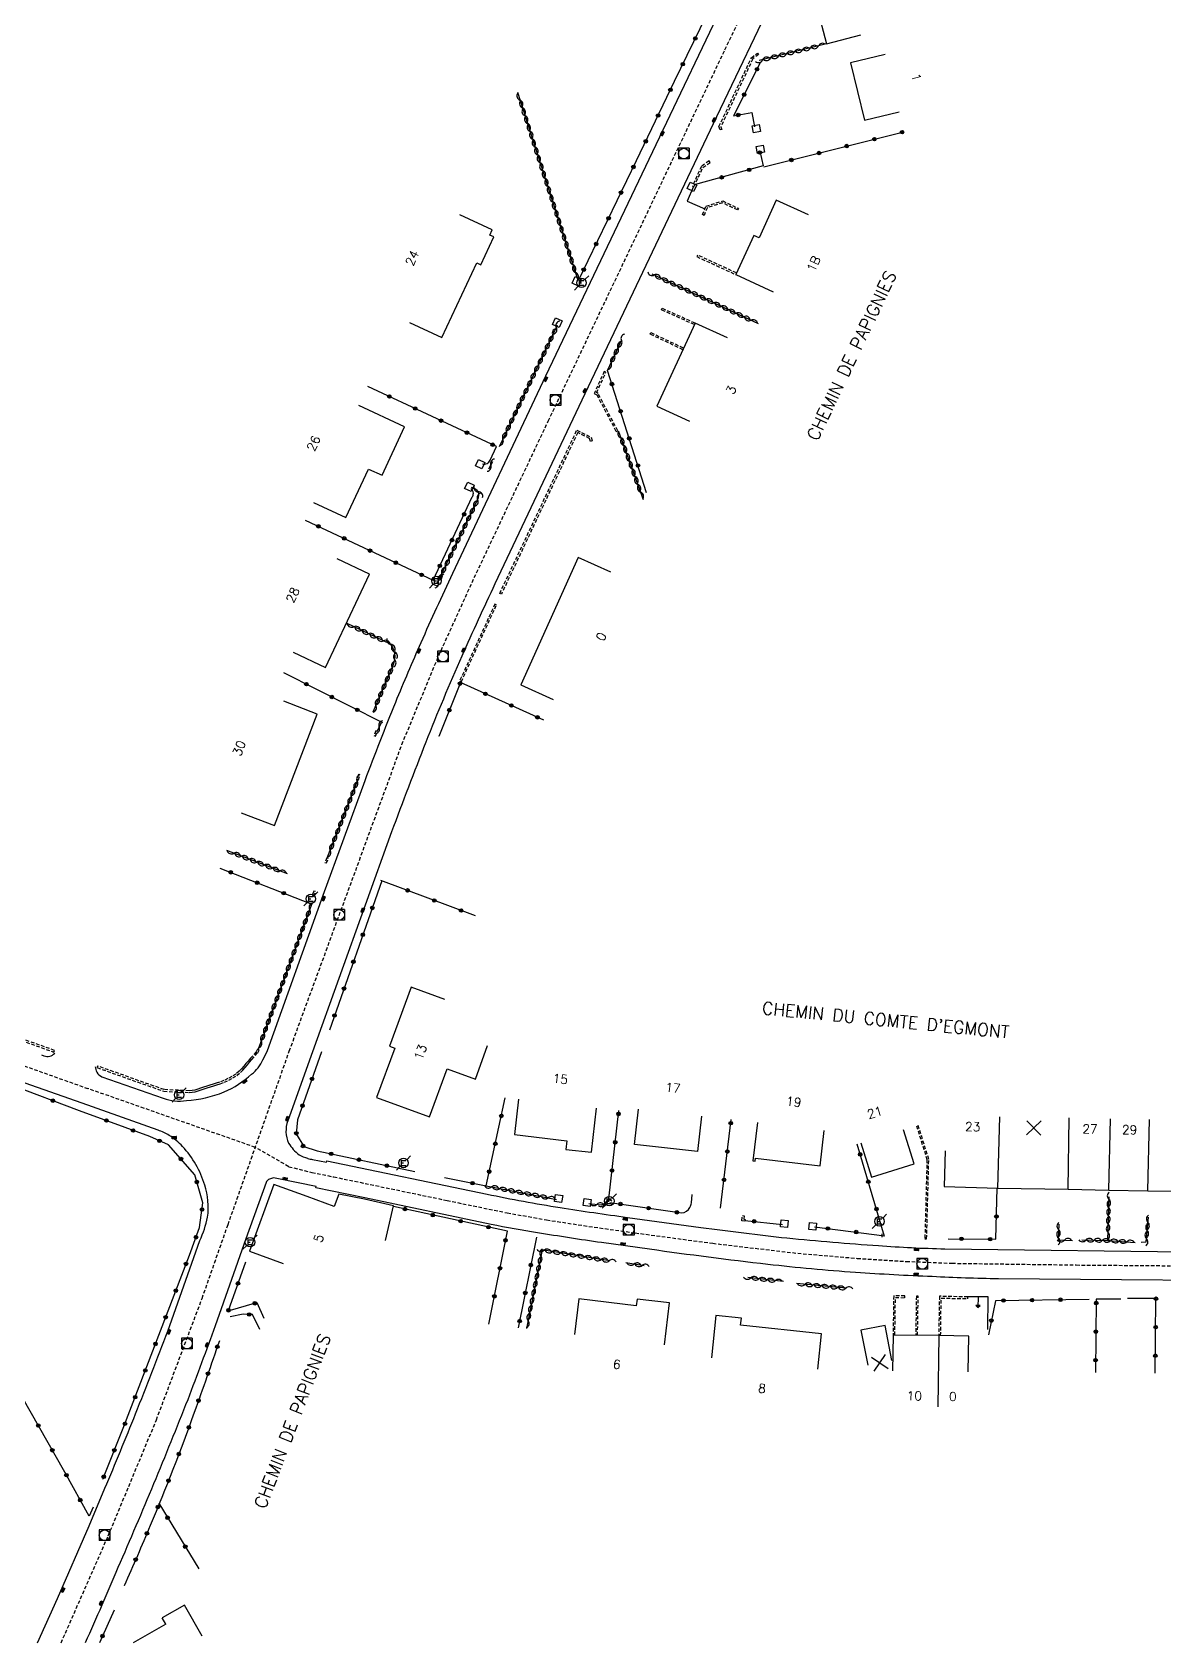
# Model space of a CAD drawing. Header units: millimetres. Extents: x 111000 to 112001, y 155000 to 156000.
# Drawn here: x 111665.6 to 111824.3, y 155000 to 155225.9 of the extents above; entities that cross this region are included whole.
import ezdxf
from ezdxf.enums import TextEntityAlignment as Align

# ---------------------------------------------------------------- set-up
doc = ezdxf.new("R2010")
doc.units = ezdxf.units.MM
doc.linetypes.add('DASHED', pattern=[0.75, 0.5, -0.25])
doc.layers.get('0').update_dxf_attribs({"linetype": 'CONTINUOUS'})
for name, color, linetype in [('W0001', 6, 'DASHED'), ('W0008', 7, 'CONTINUOUS'), ('W0100', 7, 'CONTINUOUS'), ('W0112', 1, 'DASHED'), ('W0310', 3, 'CONTINUOUS'), ('W0322', 7, 'CONTINUOUS'), ('W0334', 7, 'CONTINUOUS'), ('W0400', 7, 'CONTINUOUS'), ('W0420', 7, 'CONTINUOUS'), ('W0471', 7, 'CONTINUOUS'), ('W0989', 7, 'CONTINUOUS'), ('W0991', 7, 'CONTINUOUS'), ('W1102', 7, 'CONTINUOUS')]:
    doc.layers.add(name, color=color, linetype=linetype)
doc.styles.get("Standard").update_dxf_attribs({"font": 'romans.shx', "width": 0.85})

# ---------------------------------------------------------------- blocks, each defined once
blk = doc.blocks.new('t322o')
at = {"color": 0, "linetype": 'Continuous'}
for radius in [0.25, 0.15]:
    blk.add_circle((0, 0), radius, dxfattribs=at)
blk = doc.blocks.new('t310o')
at = {"color": 0, "linetype": 'Continuous'}
for centre, start, end in [((-0.5, 0.38), 216.8699, 323.1304), ((0.5, -0.37), 36.8699, 143.1303)]:
    blk.add_arc(centre, 0.625, start, end, dxfattribs=at)
blk = doc.blocks.new('T400')
for p, q in [((-0.15, 0.3), (0.15, 0.3)), ((-0.15, -0.25), (-0.15, 0.3)), ((-0.15, 0.15), (0.15, 0.15)), ((-0.15, 0), (0.15, 0)), ((0.15, 0.3), (0.15, -0.25)), ((-0.15, -0.15), (0.15, -0.15)), ((-0.15, -0.25), (-0.15, -0.3)), ((-0.15, -0.3), (0.15, -0.3)), ((0.15, -0.3), (0.15, -0.25))]:
    blk.add_line(p, q)
blk = doc.blocks.new('T420')
for p, q in [((0.75, 0.75), (-0.75, 0.75)), ((-0.75, 0.75), (-0.75, -0.75)), ((0.75, 0.75), (0.75, -0.75)), ((0.75, -0.75), (-0.75, -0.75))]:
    blk.add_line(p, q)
blk.add_ellipse((0, 0), major_axis=(-0.53, 0.53), ratio=1, start_param=3.926991, end_param=10.210176)
blk = doc.blocks.new('T471')
for p, q in [((-0.333334, 0.333334), (-0.333334, -0.333334)), ((-0.333334, 0.333334), (0.333334, 0.333334)), ((-0.333334, 0), (0, 0)), ((0.500001, 0.500001), (1.000002, 1.000002)), ((-0.500001, -0.500001), (-1.000002, -1.000002)), ((-0.333334, -0.333334), (0.333334, -0.333334))]:
    blk.add_line(p, q)
blk.add_ellipse((0, 0), major_axis=(0.471405, 0.471405), ratio=1, start_param=5.4977871438, end_param=11.780972451)
blk = doc.blocks.new('t112o')
at = {"color": 0, "linetype": 'Continuous'}
for p, q in [((-0.5, 0.5), (0.5, 0.5)), ((-0.5, -0.5), (-0.5, 0.5)), ((0.5, 0.5), (0.5, -0.5)), ((0.5, -0.5), (-0.5, -0.5))]:
    blk.add_line(p, q, dxfattribs=at)
blk = doc.blocks.new('t991o')
at = {"color": 0, "linetype": 'Continuous'}
for p, q in [((-1, 1), (1, -1)), ((-1, -1), (1, 1))]:
    blk.add_line(p, q, dxfattribs=at)

msp = doc.modelspace()

# ---------------------------------------------------------------- linework, layer by layer
at = {"layer": 'W0001'}
for points in [[(111701.67, 155083.01), (111717.46, 155126.01), (111722.64, 155138.51), (111727.62, 155149.43), (111737.99, 155171.39), (111762.78, 155223.48), (111773.34, 155245.57), (111780.69, 155260.97), (111785.98, 155272.09), (111789.32, 155279.71), (111791.87, 155286.92), (111794.27, 155294.08), (111802.93, 155319.94), (111807.58, 155333.86), (111810.64, 155342.15), (111812.94, 155347.86), (111815.82, 155354.3), (111818.83, 155360.09), (111821.75, 155364.93), (111824.99, 155369.84), (111829.17, 155374.97), (111833.17, 155379.39), (111837.87, 155387.99)], [(111517.63, 155163.44), (111525.28, 155158.9), (111529.9, 155156.26), (111532.58, 155154.63), (111537.98, 155151.08), (111545.04, 155146.28), (111557.21, 155137.99), (111586.08, 155118.7), (111590.22, 155116.15), (111594.25, 155113.73), (111597.58, 155111.8), (111602.65, 155108.96), (111615.44, 155101.93), (111620.97, 155099), (111626.94, 155096.13), (111633.17, 155093.22), (111641.31, 155089.46), (111648.62, 155086.22), (111652.57, 155084.68), (111663.75, 155081.19), (111673.35, 155077.77)], [(111669.66, 155000), (111676.27, 155015.02), (111683.02, 155031.26), (111689.44, 155048.32), (111693.07, 155058.67), (111701.67, 155083.01)], [(111701.58, 155066.79), (111696.9, 155069.5), (111673.35, 155077.77)], [(111701.58, 155066.79), (111704.84, 155065.98), (111707.89, 155065.36), (111723.8, 155062.05), (111732.23, 155060.31), (111737.76, 155059.33), (111743.7, 155058.41), (111750.2, 155057.5), (111761.06, 155056.04), (111772.98, 155054.64), (111781.34, 155053.93), (111788.22, 155053.5), (111794.64, 155053.24), (111812.04, 155053), (111844.07, 155052.74), (111851.91, 155052.75), (111856.73, 155052.75)]]:
    msp.add_lwpolyline(points, dxfattribs=at)
at = {"layer": 'W0008', "flags": 128}
for points in [[(111698.6, 155083.1), (111706.43, 155104.87), (111712.3, 155120.98, -0.006), (111716.6, 155131.97, -0.0068), (111720.17, 155140.34, -0.0063), (111724.59, 155150.05), (111737.66, 155177.74), (111749.22, 155201.93), (111756.58, 155217.42), (111771.79, 155249.28)], [(111778.51, 155249.44), (111761.58, 155214.07), (111743.13, 155175.21), (111730.51, 155148.53, 0.0063), (111725.87, 155138.41, 0.0098), (111720.8, 155126.32, 0.0048), (111716.01, 155113.74), (111716.01, 155113.74), (111704.92, 155082.92)], [(111672.61, 155075.68), (111663.7, 155078.82, -0.0119), (111649.97, 155083.86, -0.0148), (111633.99, 155091.04, -0.0107), (111613.1, 155101.33, -0.0061), (111600.47, 155108.26), (111600.47, 155108.26), (111595.81, 155110.95), (111582.98, 155118.77), (111571.76, 155126.27), (111556.09, 155136.86), (111543.88, 155145.18, 0.0087), (111532.43, 155152.91), (111522.12, 155159.05), (111516.98, 155162.14)], [(111674.43, 155080.8, 0.0822), (111674.66, 155080.03, 0.1786), (111675.39, 155079.41), (111683.98, 155076.42, 0.1389), (111687.23, 155076.07, 0.085417), (111692.51, 155077.28, 0.084629), (111696.37, 155079.76, 0.1251), (111697.97, 155081.77, 0.008156), (111698.6, 155083.1)], [(111704.92, 155082.92), (111701.45, 155073.21, 0.199), (111701.57, 155070.08, 0.0942), (111703.03, 155068.47), (111703.03, 155068.47)], [(111666.92, 155082.47), (111667.25, 155082.35, 0.1375), (111668.06, 155082.27, 0.1095), (111668.77, 155082.69), (111668.77, 155082.69)], [(111666.33, 155000), (111669.15, 155006.21), (111673.58, 155016.4), (111675.8, 155021.67, 0.0047), (111680.1, 155032.11, 0.0039), (111684.61, 155043.73), (111684.61, 155043.73), (111689.12, 155056.43, 0.0569), (111690.2, 155059.7, 0.1138), (111689.8, 155064.21, 0.1157), (111686.69, 155069.61, 0.0671), (111684.82, 155071.18, 0.0518), (111683.26, 155071.9), (111672.61, 155075.68)], [(111703.03, 155068.47, 0.065769), (111704.24, 155067.96, 0.000913), (111704.26, 155067.95, 0.0327), (111704.94, 155067.79), (111706.87, 155067.43), (111706.92, 155067.62), (111729.4, 155062.94, 0.0114), (111739.65, 155061.05, 0.0054), (111749.09, 155059.68), (111749.09, 155059.68), (111759.41, 155058.28, 0.0072), (111771.48, 155056.79, 0.0088), (111784.31, 155055.73, 0.0141), (111793.63, 155055.27), (111830.9, 155054.79), (111846.5, 155054.78, 0.003857), (111856.65, 155054.95)], [(111700.14, 155065.1), (111699.44, 155065.23), (111698.77, 155064.98, 0.2089), (111698.44, 155064.58), (111695.59, 155056.65), (111695.59, 155056.65), (111691.27, 155044.47, -0.0044), (111687.41, 155034.1, -0.0089), (111677.62, 155010.54, -0.005687), (111673.03, 155000)], [(111856.82, 155050.55), (111847.22, 155050.67), (111801.15, 155051.06, -0.0091), (111791.86, 155051.36, -0.0063), (111781.1, 155051.94, -0.0104), (111768.78, 155053.08, -0.0063), (111752.21, 155055.2), (111745.44, 155056.13), (111745.44, 155056.13, -0.00339), (111736.48, 155057.51, -0.0111), (111729.97, 155058.69), (111712.27, 155062.4), (111705.4, 155063.81), (111705.44, 155064.02), (111700.14, 155065.1), (111700.14, 155065.1)]]:
    msp.add_lwpolyline(points, format="xyb", dxfattribs=at)
at = {"layer": 'W0100'}
for q in [(111679.78, 155000), (111683.83, 155003.49)]:
    msp.add_line((111684.34, 155002.62), q, dxfattribs=at)
at = {"layer": 'W0100', "flags": 128}
for points in [[(111780.51, 155230.7), (111775.67, 155229.43), (111777.02, 155224.28), (111777.02, 155224.28), (111781.85, 155225.55)], [(111785.27, 155222.81), (111780.41, 155221.64), (111782.34, 155213.6), (111782.34, 155213.6), (111787.2, 155214.77)], [(111705.07, 155159.98), (111709.6, 155157.87), (111712.77, 155164.66), (111714.67, 155163.78), (111717.84, 155170.57), (111717.84, 155170.57), (111711.41, 155173.57)], [(111702.23, 155138.95), (111706.76, 155136.83), (111712.91, 155149.93), (111712.91, 155149.93), (111708.39, 155152.05)], [(111746.76, 155150.19), (111742.2, 155152.24), (111734.15, 155134.38), (111734.15, 155134.38), (111738.7, 155132.32)], [(111694.9, 155116.41), (111699.57, 155114.63), (111705.57, 155130.29), (111705.57, 155130.29), (111700.9, 155132.07)], [(111723.46, 155090.23), (111718.77, 155091.96), (111715.72, 155083.7), (111716.46, 155083.42), (111713.92, 155076.48), (111721.35, 155073.77), (111721.35, 155073.77), (111723.82, 155080.52), (111727.77, 155079.07), (111729.49, 155083.77)], [(111733.84, 155076.25), (111733.26, 155071.28), (111740.6, 155070.43), (111740.46, 155069.22), (111744.04, 155068.81), (111744.04, 155068.81), (111744.75, 155075)], [(111781.84, 155070.12), (111783.32, 155065.34), (111789.32, 155067.2), (111787.83, 155071.98)], [(111793.66, 155069.01), (111793.51, 155064.01), (111801.05, 155063.79), (111810.92, 155063.65), (111816.63, 155063.51), (111822.12, 155063.41), (111830.99, 155063.31), (111835.93, 155063.21), (111840.85, 155063.14), (111846.02, 155063.07), (111845.91, 155058.37), (111851.29, 155058.21), (111856.78, 155058.07), (111856.78, 155058.07)], [(111704.18, 155062.6), (111699.48, 155064.3), (111696.1, 155054.92), (111696.1, 155054.92), (111700.81, 155053.22)], [(111715.18, 155056.43), (111716.28, 155061.3), (111712.23, 155062.23), (111708.61, 155062.92), (111707.97, 155061.19), (111707.97, 155061.19), (111704.18, 155062.6)], [(111799.65, 155043.96), (111799.71, 155048.51), (111796.85, 155048.52), (111796.85, 155048.52)], [(111786.17, 155039.59), (111785.24, 155044.51), (111781.86, 155043.86), (111781.86, 155043.86), (111782.8, 155038.95)], [(111796.91, 155038.02), (111796.98, 155043.02), (111792.77, 155043.09), (111786.36, 155043.17), (111786.36, 155043.17), (111786.29, 155038.17)]]:
    msp.add_lwpolyline(points, dxfattribs=at)
at = {"layer": 'W0100'}
for points in [[(111718.52, 155185.23), (111723.05, 155183.11), (111727.95, 155193.57), (111728.54, 155193.29), (111730.38, 155197.21), (111729.79, 155197.48), (111730.12, 155198.19), (111730.12, 155198.19), (111725.6, 155200.32)], [(111774.52, 155200.33), (111769.97, 155202.39), (111767.56, 155197.08), (111766.81, 155197.43), (111764.29, 155191.94), (111769.56, 155189.52)], [(111763.14, 155183.05), (111758.6, 155185.14), (111753.24, 155173.47), (111757.79, 155171.38)], [(111759.51, 155073.87), (111758.95, 155068.9), (111750.08, 155069.91), (111750.64, 155074.88)], [(111767.34, 155072.97), (111766.7, 155067.6), (111767.01, 155067.57), (111767.05, 155067.97), (111776.12, 155066.89), (111776.71, 155071.85)], [(111754.31, 155041.82), (111754.98, 155047.68), (111750.45, 155048.2), (111750.34, 155047.28), (111742.27, 155048.23), (111742.27, 155048.23), (111741.69, 155043.27)], [(111798.28, 155048.52), (111798.27, 155047.02), (111798.56, 155047.3), (111797.99, 155047.3), (111798.27, 155047.02)], [(111775.81, 155038.38), (111776.33, 155043.35), (111764.97, 155044.55), (111765.08, 155045.54), (111761.51, 155045.92), (111761.51, 155045.92), (111760.88, 155039.96)], [(111689.45, 155000.95), (111686.96, 155005.28), (111683.83, 155003.49)]]:
    msp.add_lwpolyline(points, dxfattribs=at)
at = {"layer": 'W0112'}
for points in [[(111762.1, 155212.22), (111761.94, 155212.7), (111766.49, 155222.35), (111767.32, 155223.01), (111767.48, 155222.82), (111766.69, 155222.19), (111762.21, 155212.68), (111762.34, 155212.3)], [(111758.43, 155204.26), (111759.67, 155206.94), (111760.69, 155207.67), (111760.54, 155207.88), (111759.47, 155207.11), (111758.21, 155204.36)], [(111764.55, 155201), (111762.44, 155201.99), (111760.31, 155201.33), (111759.84, 155200.24), (111759.61, 155200.34), (111760.12, 155201.54), (111762.46, 155202.26), (111764.66, 155201.23)], [(111747.74, 155170.03), (111744.98, 155175.26), (111744.77, 155175.37), (111746.07, 155178.23), (111745.84, 155178.34), (111744.44, 155175.26), (111744.8, 155175.07), (111747.52, 155169.91)], [(111743.93, 155168.54), (111743.79, 155168.93), (111742.12, 155169.76), (111731.41, 155147.1), (111731.18, 155147.21), (111742, 155170.1), (111743.99, 155169.11), (111744.16, 155168.62)], [(111725.8, 155134.84), (111730.74, 155145.61), (111730.51, 155145.71), (111725.57, 155134.95)], [(111713.79, 155127.93), (111713.53, 155127.28), (111713.76, 155127.18), (111714.02, 155127.84)], [(111711.35, 155121.05), (111711.61, 155121.72), (111711.38, 155121.81), (111711.12, 155121.14)], [(111706.92, 155110.13), (111706.66, 155109.48), (111706.89, 155109.39), (111707.16, 155110.03)], [(111705.11, 155105.46), (111704.87, 155104.83), (111705.11, 155104.74), (111705.34, 155105.37)], [(111697.21, 155083.26), (111697.03, 155082.92), (111696.21, 155081.99), (111695.9, 155081.61), (111695.59, 155081.24), (111695.28, 155080.87), (111694.96, 155080.52), (111694.63, 155080.19), (111694.15, 155079.79), (111693.62, 155079.45), (111693.06, 155079.14), (111692.47, 155078.87), (111691.87, 155078.64), (111691.43, 155078.5), (111690.99, 155078.36), (111690.54, 155078.22), (111690.09, 155078.08), (111689.63, 155077.93), (111689.22, 155077.79), (111688.82, 155077.65), (111688.42, 155077.54), (111688.04, 155077.47), (111687.64, 155077.45), (111684.1, 155077.6), (111674.77, 155080.91), (111674.69, 155080.68), (111684.05, 155077.36), (111687.64, 155077.2), (111688.06, 155077.22), (111688.48, 155077.29), (111688.9, 155077.41), (111689.31, 155077.55), (111689.71, 155077.7), (111690.16, 155077.85), (111690.61, 155077.99), (111691.06, 155078.12), (111691.5, 155078.26), (111691.95, 155078.41), (111692.56, 155078.64), (111693.17, 155078.92), (111693.75, 155079.23), (111694.29, 155079.59), (111694.8, 155080), (111695.14, 155080.34), (111695.47, 155080.7), (111695.78, 155081.08), (111696.09, 155081.45), (111696.4, 155081.83), (111697.23, 155082.78), (111697.43, 155083.14)], [(111765.56, 155059.13), (111765.13, 155059.2), (111765.23, 155059.94), (111765.48, 155059.9), (111765.41, 155059.41), (111765.6, 155059.38)]]:
    msp.add_lwpolyline(points, close=True, dxfattribs=at)
for points in [[(111764.39, 155192.16), (111758.92, 155194.68), (111758.82, 155194.45), (111764.29, 155191.94)], [(111758.5, 155184.91), (111753.87, 155186.98), (111753.97, 155187.21), (111758.6, 155185.14)], [(111756.88, 155181.4), (111752.29, 155183.57), (111752.39, 155183.8), (111756.99, 155181.63)], [(111590.5, 155142.95), (111596.83, 155116.31), (111597.14, 155116.37), (111616.87, 155104.78), (111632.35, 155097.72), (111651.33, 155089.04), (111668.65, 155082.86), (111668.73, 155083.1), (111651.41, 155089.28), (111632.45, 155097.95), (111616.97, 155105.01), (111597.19, 155116.63), (111597.02, 155116.6), (111590.74, 155143.01)], [(111789.64, 155072.54), (111791.12, 155067.78), (111790.82, 155056.67), (111791.07, 155056.66), (111791.37, 155067.81), (111789.88, 155072.61)], [(111786.61, 155043.17), (111786.69, 155048.42), (111788.01, 155048.41), (111788.01, 155048.66), (111786.45, 155048.67), (111786.36, 155043.17)], [(111789.8, 155043.13), (111789.88, 155048.63), (111789.63, 155048.63), (111789.54, 155043.13)], [(111793.03, 155043.08), (111793.11, 155048.35), (111796.84, 155048.27), (111796.85, 155048.52), (111792.86, 155048.61), (111792.77, 155043.09)]]:
    msp.add_lwpolyline(points, dxfattribs=at)
at = {"layer": 'W0310', "flags": 128}
for points in [[(111777.02, 155224.29), (111767.6, 155221.95), (111767.6, 155221.95)], [(111733.66, 155217.5), (111742.15, 155191.13)], [(111767.5, 155185.04), (111752.57, 155192.01), (111752.57, 155192.01)], [(111731.13, 155167.83), (111739.31, 155184.86), (111739.31, 155184.86)], [(111746.32, 155178.48), (111748.28, 155182.68), (111748.28, 155182.68)], [(111751.33, 155160.34), (111747.9, 155169.89), (111747.9, 155169.89)], [(111729.64, 155164.7), (111730.24, 155165.7), (111730.24, 155165.7)], [(111713.99, 155127.86), (111714.58, 155129.04), (111714.58, 155129.04)], [(111706.99, 155110.1), (111711.3, 155121.07)], [(111697.33, 155083.33), (111704.9, 155103.83), (111704.9, 155103.83)], [(111729.26, 155064.09), (111739.17, 155062.2)], [(111743.69, 155061.64), (111745.43, 155061.45), (111746.36, 155061.78), (111746.36, 155061.78)], [(111809.6, 155058.72), (111809.53, 155056.51), (111811.54, 155056.45), (111811.54, 155056.45)], [(111821.17, 155056.21), (111821.87, 155056.24), (111822.17, 155059.69), (111822.17, 155059.69)], [(111812.85, 155056.51), (111816.47, 155056.42), (111820.33, 155056.17), (111820.33, 155056.17)], [(111746.64, 155053.57), (111737.12, 155055.11), (111737.12, 155055.11), (111734.92, 155044.07)], [(111751.43, 155052.89), (111748.87, 155053.32), (111748.87, 155053.32)], [(111770.98, 155050.66), (111766, 155051.24), (111766, 155051.24)], [(111779.83, 155049.73), (111772.82, 155050.39), (111772.82, 155050.39)]]:
    msp.add_lwpolyline(points, dxfattribs=at)
for points in [[(111722.43, 155148.64), (111728.13, 155160.45, 0.2034), (111728.21, 155161.42, 0.191571), (111727.22, 155162.06)], [(111713.43, 155130.59), (111716.25, 155137.15, 0.1464), (111716.48, 155138.8, 0.0878), (111715.88, 155140.09), (111715.88, 155140.09), (111709.67, 155143.02)]]:
    msp.add_lwpolyline(points, format="xyb", dxfattribs=at)
at = {"layer": 'W0310'}
for points in [[(111701.43, 155107.87), (111692.88, 155111.14)], [(111816.47, 155056.42), (111816.66, 155062.57)]]:
    msp.add_lwpolyline(points, dxfattribs=at)
at = {"layer": 'W0322'}
for p, q in [((111765.58, 155059.26), (111770.85, 155058.68)), ((111736.32, 155056.91), (111733.79, 155044.2)), ((111784.78, 155057.37), (111784.8, 155056.9)), ((111683.35, 155019.57), (111688.98, 155010.36))]:
    msp.add_line(p, q, dxfattribs=at)
at = {"layer": 'W0322', "flags": 128}
for points in [[(111742.23, 155191.09), (111750.37, 155207.93), (111755.7, 155219.05), (111763.8, 155235.73), (111775.39, 155259.89), (111775.39, 155259.89), (111782.44, 155279.19), (111795.38, 155316.34), (111801.42, 155331.6), (111801.42, 155331.6), (111803.19, 155336.16, -0.0229), (111807.36, 155347.11, -0.0145), (111811.08, 155354.51), (111813, 155358.18), (111813, 155358.18)], [(111728.78, 155165.38, 0.39026), (111729.82, 155165.89), (111730.74, 155167.81), (111730.74, 155167.81), (111712.66, 155176.25)], [(111703.9, 155157.48), (111721.83, 155149.06), (111727.33, 155160.74, 0.1073), (111727.5, 155161.27, 0.159387), (111727.16, 155161.93)], [(111672.25, 155074.64), (111662.82, 155078.19), (111649.65, 155083.13, -0.012), (111632.96, 155089.85, -0.0262), (111613.13, 155099.47), (111600.75, 155106.42), (111603.29, 155096.75)], [(111746.65, 155061.75), (111756.71, 155060.3, 0.2775), (111757.84, 155061.08, 0.1215), (111758.08, 155061.72), (111758.18, 155062.9), (111758.18, 155062.9)], [(111691.86, 155042.37, -0.0036), (111688.33, 155032.29, -0.0126), (111682.16, 155016.44, -0.0037), (111678.52, 155008), (111678.52, 155008)]]:
    msp.add_lwpolyline(points, format="xyb", dxfattribs=at)
for points in [[(111767.74, 155221.66), (111763.98, 155214.21), (111766.56, 155214.67), (111766.91, 155212.65), (111766.91, 155212.65)], [(111767.65, 155209.23), (111768.15, 155207.17), (111758.45, 155204.51), (111758.45, 155204.51)], [(111751.79, 155161.34), (111746.32, 155178.48), (111746.32, 155178.48)], [(111737.39, 155129.41), (111725.68, 155134.7), (111722.62, 155127.13), (111722.62, 155127.13)], [(111691.94, 155108.68), (111704.61, 155103.69), (111704.61, 155103.69)], [(111727.79, 155101.97), (111714.52, 155106.94), (111714.52, 155106.94)], [(111706.2, 155082.88), (111702.82, 155073.36), (111702.65, 155071.39), (111703.69, 155069.63)], [(111723.44, 155065.28), (111729.26, 155064.09), (111731.97, 155076.47)], [(111675.51, 155022.94), (111678.47, 155030.36), (111687.66, 155054.39), (111687.66, 155054.39), (111689.06, 155058.24), (111689.55, 155061.7), (111688.4, 155065.66), (111684.71, 155069.86), (111682.11, 155071), (111672.25, 155074.64)], [(111703.69, 155069.63), (111705.59, 155069), (111719.27, 155066.11), (111719.27, 155066.11)], [(111785.18, 155057.01), (111781.32, 155069.96)], [(111794.08, 155056.68), (111800.78, 155056.61), (111800.95, 155063.8)], [(111729.66, 155044.69), (111732.26, 155057.73), (111716.26, 155061.2)], [(111775.32, 155058.36), (111785.16, 155057.1)], [(111695.51, 155053.41), (111693.1, 155046.55), (111697.13, 155047.72), (111698.11, 155045.55)], [(111813.85, 155048.18), (111800.71, 155047.99), (111799.73, 155043.18), (111799.73, 155043.18)], [(111818.33, 155048.2), (111814.87, 155048.19), (111814.87, 155048.19), (111814.75, 155037.91)], [(111823.12, 155037.81), (111823.24, 155048.28), (111819.25, 155048.31), (111819.25, 155048.31)], [(111697.55, 155043.93), (111696.51, 155046.04), (111695.18, 155046.08), (111693.36, 155045.73), (111693.36, 155045.73)], [(111674.15, 155019.02), (111673.6, 155017.74), (111670.18, 155023.93), (111670.18, 155023.93), (111663, 155036.59), (111658.97, 155039.96), (111658.97, 155039.96)], [(111677.12, 155004.59), (111675.03, 155000)]]:
    msp.add_lwpolyline(points, dxfattribs=at)
at = {"layer": 'W0322'}
for points in [[(111768.23, 155207.03), (111787.87, 155211.97)], [(111714.77, 155129.07), (111700.88, 155136.07)], [(111714.64, 155106.89), (111707.29, 155085.96)], [(111746.48, 155062.27), (111747.9, 155074.65)], [(111762.17, 155060.97), (111763.65, 155073.41)]]:
    msp.add_lwpolyline(points, dxfattribs=at)
at = {"layer": 'W0334', "flags": 128}
msp.add_lwpolyline([(111758.36, 155204.29), (111757.48, 155202.24), (111757.48, 155202.24), (111759.97, 155201.17)], dxfattribs=at)
at = {"layer": 'W1102'}
for p, q in [((111801.05, 155063.79), (111801.34, 155073.79)), ((111810.92, 155063.65), (111811.07, 155073.65)), ((111816.63, 155063.51), (111816.88, 155073.51)), ((111822.12, 155063.41), (111822.31, 155073.41)), ((111792.77, 155043.09), (111792.62, 155033.09))]:
    msp.add_line(p, q, dxfattribs=at)

# ---------------------------------------------------------------- block references
at = {"layer": 'W0112'}
for p, rotation in [((111767.19, 155212.42), 280.7266865524435), ((111767.74, 155209.5), 100.7266865521679), ((111758.15, 155204.25), 154.2426229741529), ((111742, 155190.98), 244.8281280466063), ((111739.27, 155185.19), 64.82812804625262), ((111728.43, 155165.33), 244.7992236320188), ((111726.93, 155162.15), 244.7992236320188), ((111739.45, 155062.34), 351.6344020557056), ((111743.45, 155061.75), 351.6344020557056), ((111771.11, 155058.81), 354.5435517238126), ((111775.07, 155058.43), 354.5435517238126)]:
    msp.add_blockref('t112o', p, dxfattribs=dict(at, rotation=rotation))
at = {"layer": 'W0310'}
for p, rotation in [((111770.29, 155222.62), 193.9094596469274), ((111771.41, 155222.9), 193.9094596469274), ((111772.53, 155223.17), 193.9094596469274), ((111773.65, 155223.45), 193.9094596469274), ((111774.77, 155223.73), 193.9094596469274), ((111775.9, 155224.01), 193.9094596469274), ((111768.05, 155222.06), 193.9094596469274), ((111769.17, 155222.34), 193.9094596469274), ((111734.01, 155216.42), 287.8365896380109), ((111734.37, 155215.32), 287.8365896380109), ((111734.72, 155214.22), 287.8365896380109), ((111735.08, 155213.12), 287.8365896380109), ((111735.43, 155212.02), 287.8365896380109), ((111735.78, 155210.92), 287.8365896380109), ((111736.14, 155209.82), 287.8365896380109), ((111736.49, 155208.72), 287.8365896380109), ((111736.84, 155207.62), 287.8365896380109), ((111737.2, 155206.52), 287.8365896380109), ((111737.55, 155205.42), 287.8365896380109), ((111737.91, 155204.32), 287.8365896380109), ((111738.26, 155203.22), 287.8365896380109), ((111738.61, 155202.13), 287.8365896380109), ((111738.97, 155201.03), 287.8365896380109), ((111739.32, 155199.93), 287.8365896380109), ((111739.67, 155198.83), 287.8365896380109), ((111740.03, 155197.73), 287.8365896380109), ((111740.38, 155196.63), 287.8365896380109), ((111740.74, 155195.53), 287.8365896380109), ((111741.09, 155194.43), 287.8365896380109), ((111741.44, 155193.33), 287.8365896380109), ((111741.8, 155192.23), 287.8365896380109), ((111752.85, 155191.88), 154.9838224214141), ((111753.89, 155191.39), 154.9838224214141), ((111754.94, 155190.9), 154.9838224214141), ((111755.99, 155190.42), 154.9838224214141), ((111757.03, 155189.93), 154.9838224214141), ((111758.08, 155189.44), 154.9838224214141), ((111759.13, 155188.95), 154.9838224214141), ((111760.17, 155188.46), 154.9838224214141), ((111761.22, 155187.97), 154.9838224214141), ((111762.27, 155187.49), 154.9838224214141), ((111763.31, 155187), 154.9838224214141), ((111764.36, 155186.51), 154.9838224214141), ((111738.63, 155183.44), 64.34544626708697), ((111739.13, 155184.48), 64.34544626708697), ((111765.41, 155186.02), 154.9838224214141), ((111766.45, 155185.53), 154.9838224214141), ((111737.63, 155181.36), 64.34544626708697), ((111738.13, 155182.4), 64.34544626708697), ((111747.78, 155181.62), 64.98078823241346), ((111748.27, 155182.67), 64.98078823241346), ((111736.63, 155179.28), 64.34544626708697), ((111737.13, 155180.32), 64.34544626708697), ((111746.81, 155179.53), 64.98078823241346), ((111747.29, 155180.58), 64.98078823241346), ((111735.63, 155177.2), 64.34544626708697), ((111736.13, 155178.24), 64.34544626708697), ((111734.63, 155175.11), 64.34544626708697), ((111735.13, 155176.15), 64.34544626708697), ((111733.63, 155173.03), 64.34544626708697), ((111734.13, 155174.07), 64.34544626708697), ((111732.13, 155169.91), 64.34544626708697), ((111732.63, 155170.95), 64.34544626708697), ((111733.13, 155171.99), 64.34544626708697), ((111731.63, 155168.87), 64.34544626708697), ((111748.2, 155169.03), 109.8158863895051), ((111748.59, 155167.95), 109.8158863895051), ((111748.99, 155166.86), 109.8158863895051), ((111749.38, 155165.77), 109.8158863895051), ((111729.94, 155165.2), 58.92903909379813), ((111749.77, 155164.69), 109.8158863895051), ((111750.16, 155163.6), 109.8158863895051), ((111728.18, 155161.46), 127.0044784810496), ((111750.55, 155162.51), 109.8158863895051), ((111750.94, 155161.43), 109.8158863895051), ((111727.58, 155159.31), 64.24468093778829), ((111728.09, 155160.35), 64.24468093778829), ((111726.58, 155157.23), 64.24468093778829), ((111727.08, 155158.27), 64.24468093778829), ((111725.07, 155154.11), 64.24468093778829), ((111725.58, 155155.15), 64.24468093778829), ((111726.08, 155156.19), 64.24468093778829), ((111724.07, 155152.03), 64.24468093778829), ((111724.57, 155153.07), 64.24468093778829), ((111723.07, 155149.95), 64.24468093778829), ((111723.57, 155150.99), 64.24468093778829), ((111722.56, 155148.91), 64.24468093778829), ((111710.71, 155142.53), 154.8324450099366), ((111711.76, 155142.03), 154.8324450099366), ((111712.8, 155141.54), 154.8324450099366), ((111713.85, 155141.05), 154.8324450099366), ((111714.89, 155140.56), 154.8324450099366), ((111715.92, 155140.05), 123.9011320711774), ((111716.42, 155139.01), 107.7462135296276), ((111716.09, 155136.78), 66.72587376138901), ((111716.47, 155137.87), 80.25456498918369), ((111715.18, 155134.66), 66.72587376138901), ((111715.63, 155135.72), 66.72587376138901), ((111713.81, 155131.48), 66.72587376138901), ((111714.27, 155132.54), 66.72587376138901), ((111714.72, 155133.6), 66.72587376138901), ((111714.28, 155128.45), 63.32326128533504), ((111711.21, 155120.85), 68.56901127661328), ((111710.37, 155118.7), 68.56901127661328), ((111710.79, 155119.78), 68.56901127661328), ((111709.52, 155116.55), 68.56901127661328), ((111709.95, 155117.63), 68.56901127661328), ((111708.68, 155114.4), 68.56901127661328), ((111709.1, 155115.48), 68.56901127661328), ((111707.41, 155111.17), 68.56901127661328), ((111707.84, 155112.25), 68.56901127661328), ((111708.26, 155113.32), 68.56901127661328), ((111693.88, 155110.76), 159.0512630553432), ((111694.96, 155110.35), 159.0512630553432), ((111696.04, 155109.93), 159.0512630553432), ((111697.12, 155109.52), 159.0512630553432), ((111698.2, 155109.11), 159.0512630553432), ((111699.28, 155108.69), 159.0512630553432), ((111700.36, 155108.28), 159.0512630553432), ((111704.53, 155102.83), 69.71643587072026), ((111703.73, 155100.66), 69.71643587072026), ((111704.13, 155101.75), 69.71643587072026), ((111702.93, 155098.5), 69.71643587072026), ((111703.33, 155099.58), 69.71643587072026), ((111702.13, 155096.33), 69.71643587072026), ((111702.53, 155097.41), 69.71643587072026), ((111700.93, 155093.08), 69.71643587072026), ((111701.33, 155094.16), 69.71643587072026), ((111701.73, 155095.25), 69.71643587072026), ((111700.13, 155090.91), 69.71643587072026), ((111700.53, 155092), 69.71643587072026), ((111699.33, 155088.75), 69.71643587072026), ((111699.73, 155089.83), 69.71643587072026), ((111698.53, 155086.58), 69.71643587072026), ((111698.93, 155087.66), 69.71643587072026), ((111697.73, 155084.41), 69.71643587072026), ((111698.13, 155085.5), 69.71643587072026), ((111730.05, 155063.94), 349.1949892908335), ((111731.18, 155063.72), 349.1949892908335), ((111732.32, 155063.51), 349.1949892908335), ((111733.45, 155063.29), 349.1949892908335), ((111734.59, 155063.07), 349.1949892908335), ((111735.72, 155062.86), 349.1949892908335), ((111736.85, 155062.64), 349.1949892908335), ((111737.99, 155062.43), 349.1949892908335), ((111816.65, 155062.2), 88.2629965404684), ((111744.84, 155061.51), 353.7922327793801), ((111745.96, 155061.63), 19.66126542342675), ((111816.58, 155059.89), 88.2629965404684), ((111816.61, 155061.04), 88.2629965404684), ((111809.58, 155057.96), 268.2183686011495), ((111816.51, 155057.58), 88.2629965404684), ((111816.54, 155058.73), 88.2629965404684), ((111822.01, 155057.84), 85.05881326743166), ((111822.11, 155058.99), 85.05881326743166), ((111809.54, 155056.81), 268.2183686011495), ((111810.39, 155056.48), 358.2183686011718), ((111813.4, 155056.49), 358.7271103133035), ((111814.56, 155056.47), 358.7271103133035), ((111815.71, 155056.44), 358.7271103133035), ((111816.87, 155056.4), 356.2723053597828), ((111818.02, 155056.32), 356.2723053597828), ((111819.17, 155056.25), 356.2723053597828), ((111821.91, 155056.69), 85.05881326743166), ((111736.73, 155053.13), 258.7241034152409), ((111737.41, 155055.06), 170.8351173776479), ((111736.95, 155054.26), 258.7241034152409), ((111738.55, 155054.87), 170.8351173776479), ((111739.69, 155054.69), 170.8351173776479), ((111740.83, 155054.51), 170.8351173776479), ((111741.97, 155054.32), 170.8351173776479), ((111743.11, 155054.14), 170.8351173776479), ((111744.25, 155053.95), 170.8351173776479), ((111745.4, 155053.77), 170.8351173776479), ((111746.54, 155053.59), 170.8351173776479), ((111750.01, 155053.13), 170.3587243476034), ((111736.28, 155050.86), 258.7241034152409), ((111736.5, 155052), 258.7241034152409), ((111751.15, 155052.94), 170.3587243476034), ((111766.39, 155051.19), 173.3305540759162), ((111767.54, 155051.06), 173.3305540759162), ((111768.69, 155050.93), 173.3305540759162), ((111769.83, 155050.79), 173.3305540759162), ((111735.83, 155048.6), 258.7241034152409), ((111736.05, 155049.73), 258.7241034152409), ((111773.97, 155050.28), 174.6620811857626), ((111775.12, 155050.17), 174.6620811857626), ((111776.27, 155050.07), 174.6620811857626), ((111777.42, 155049.96), 174.6620811857626), ((111778.57, 155049.85), 174.6620811857626), ((111779.72, 155049.74), 174.6620811857626), ((111735.37, 155046.33), 258.7241034152409), ((111735.6, 155047.46), 258.7241034152409), ((111735.15, 155045.2), 258.7241034152409)]:
    msp.add_blockref('t310o', p, dxfattribs=dict(at, rotation=rotation))
at = {"layer": 'W0322'}
for p, rotation in [((111758.62, 155225.05), 64.10334069741151), ((111756.87, 155221.45), 64.10334069741151), ((111767.28, 155220.75), 243.2353662610055), ((111755.13, 155217.85), 64.37697866750226), ((111765.48, 155217.18), 243.2353662610055), ((111753.4, 155214.25), 64.37697866750226), ((111764.64, 155214.32), 10.17805060360682), ((111787.62, 155211.91), 14.11133847857545), ((111751.67, 155210.64), 64.37697866750226), ((111767.69, 155209.06), 283.5508256634382), ((111775.98, 155208.98), 14.11133847857545), ((111779.86, 155209.96), 14.11133847857545), ((111783.74, 155210.93), 14.11133847857545), ((111749.94, 155207.04), 64.19280743266015), ((111772.1, 155208.01), 14.11133847857545), ((111762.31, 155205.57), 195.3428947041159), ((111766.17, 155206.63), 195.3428947041159), ((111748.19, 155203.43), 64.19280743266015), ((111746.45, 155199.83), 64.19280743266015), ((111744.71, 155196.23), 64.19280743266015), ((111742.97, 155192.63), 64.19280743266015), ((111746.92, 155176.58), 107.6941078989093), ((111715.7, 155174.83), 154.9967040112135), ((111719.32, 155173.14), 154.9967040112135), ((111722.95, 155171.45), 154.9967040112135), ((111748.14, 155172.77), 107.6941078989093), ((111726.58, 155169.76), 154.9967040112135), ((111749.35, 155168.96), 107.6941078989093), ((111730.2, 155168.07), 154.9967040112135), ((111750.57, 155165.15), 107.6941078989093), ((111726.19, 155158.31), 64.80097894760269), ((111705.75, 155156.62), 334.8324450096975), ((111709.37, 155154.92), 334.8324450096975), ((111712.99, 155153.21), 334.8324450096975), ((111724.48, 155154.69), 64.80097894760269), ((111716.61, 155151.51), 334.8324450096975), ((111722.78, 155151.07), 64.80097894760269), ((111720.23, 155149.81), 334.8324450096975), ((111704.06, 155134.47), 153.2587212633284), ((111725.61, 155134.55), 248.0426808229302), ((111707.63, 155132.67), 153.2587212633284), ((111729.17, 155133.12), 155.7326783576202), ((111711.2, 155130.87), 153.2587212633284), ((111724.12, 155130.84), 248.0426808229302), ((111732.82, 155131.48), 155.7326783576202), ((111736.47, 155129.83), 155.7326783576202), ((111693.45, 155108.09), 338.5231509312707), ((111697.17, 155106.62), 338.5231509312707), ((111700.89, 155105.16), 338.5231509312707), ((111718.26, 155105.54), 159.4759963959409), ((111713.31, 155103.09), 250.6485094248544), ((111722.01, 155104.13), 159.4759963959409), ((111725.76, 155102.73), 159.4759963959409), ((111711.98, 155099.32), 250.6485094248544), ((111710.66, 155095.54), 250.6485094248544), ((111709.33, 155091.77), 250.6485094248544), ((111708.01, 155088), 250.6485094248544), ((111704.86, 155079.11), 250.4841337554159), ((111668.5, 155076.05), 159.347967401975), ((111703.52, 155075.34), 250.4841337554159), ((111731.41, 155073.91), 77.65325472891526), ((111747.84, 155074.19), 83.48927253693576), ((111676, 155073.26), 159.7642226453373), ((111679.75, 155071.87), 159.7642226453373), ((111702.66, 155071.47), 265.2110488585244), ((111763.59, 155072.89), 83.21261036184113), ((111683.47, 155070.41), 156.2466606887107), ((111703.6, 155069.68), 334.2073539237094), ((111730.56, 155070.01), 77.65325472891526), ((111747.39, 155070.22), 83.48927253693576), ((111686.46, 155067.87), 131.3074259215979), ((111707.53, 155068.59), 348.0785082145348), ((111711.44, 155067.77), 348.0785082145348), ((111715.35, 155066.94), 348.0785082145348), ((111763.12, 155068.92), 83.21261036184113), ((111781.75, 155068.51), 106.6009605846974), ((111688.69, 155064.65), 106.1314713671105), ((111727.36, 155064.48), 348.4427883202277), ((111729.7, 155066.1), 77.65325472891526), ((111746.94, 155066.25), 83.48927253693576), ((111762.65, 155064.94), 83.21261036184113), ((111782.9, 155064.68), 106.6009605846974), ((111689.42, 155060.78), 82.00049944113579), ((111717.89, 155060.85), 167.7486389193667), ((111721.8, 155060), 167.7486389193667), ((111748.12, 155061.54), 351.7473133167931), ((111752.07, 155060.97), 351.7473133167931), ((111756.03, 155060.39), 351.7473133167931), ((111784.04, 155060.85), 106.6009605846974), ((111725.71, 155059.15), 167.7486389193667), ((111729.62, 155058.3), 167.7486389193667), ((111766.87, 155059.12), 353.7052872616921), ((111777.22, 155058.11), 352.7295004072552), ((111800.86, 155059.8), 88.66462660100986), ((111688.57, 155056.89), 69.98407789287175), ((111732, 155056.46), 78.72410341528581), ((111781.19, 155057.61), 352.7295004072552), ((111795.97, 155056.67), 359.3999408201945), ((111799.97, 155056.62), 359.3999408201945), ((111687.18, 155053.14), 69.08045590541084), ((111731.22, 155052.53), 78.72410341528581), ((111735.54, 155052.99), 258.7241034152388), ((111685.75, 155049.4), 69.08045590541084), ((111694.46, 155050.42), 250.6154292635012), ((111730.44, 155048.61), 78.72410341528581), ((111734.76, 155049.07), 258.7241034152388), ((111693.13, 155046.65), 250.6154292635012), ((111696.84, 155047.63), 16.1412319707137), ((111801.85, 155048.01), 180.8515641347964), ((111805.85, 155048.07), 180.8515641347964), ((111809.85, 155048.12), 180.8515641347964), ((111814.86, 155047.65), 269.3367601511414), ((111823.24, 155048.27), 89.3367601510632), ((111684.32, 155045.66), 69.08045590541084), ((111696.04, 155046.05), 178.0484163110878), ((111733.98, 155045.14), 258.7241034152388), ((111800.14, 155045.19), 258.5351661391161), ((111823.2, 155044.27), 89.3367601510632), ((111682.89, 155041.93), 69.08045590541084), ((111814.81, 155043.65), 269.3367601511414), ((111691.58, 155041.54), 251.0201885202463), ((111814.77, 155039.65), 269.3367601511414), ((111823.15, 155040.27), 89.3367601510632), ((111681.47, 155038.19), 69.08045590541084), ((111690.27, 155037.76), 250.711389528987), ((111680.04, 155034.46), 69.08045590541084), ((111688.93, 155033.98), 250.4025905377279), ((111666.46, 155030.48), 119.5411006126777), ((111678.61, 155030.72), 69.08045590541084), ((111687.57, 155030.22), 249.7900536472056), ((111668.43, 155027), 119.5411006126777), ((111677.13, 155027), 68.19459658890197), ((111686.17, 155026.48), 249.1109092847149), ((111670.4, 155023.52), 118.9846011635087), ((111675.64, 155023.29), 68.19459658890197), ((111684.72, 155022.75), 248.4317649222243), ((111672.34, 155020.02), 118.9846011635087), ((111683.23, 155019.04), 247.7526205597336), ((111684.59, 155017.54), 301.4154254075731), ((111681.69, 155015.35), 246.9826872251804), ((111687.07, 155013.49), 301.4154254075731), ((111680.11, 155011.67), 246.6136259517314), ((111675.46, 155000.95), 245.4773144822295)]:
    msp.add_blockref('t322o', p, dxfattribs=dict(at, rotation=rotation))
at = {"layer": 'W0400'}
for p, rotation in [((111761.27, 155213.63), 333.6226354364701), ((111754, 155211.72), 333.736483513598), ((111737.63, 155177.29), 334.9064246480398), ((111743.15, 155175.63), 333.365360748739), ((111719.83, 155139.16), 335.6901069263542), ((111726.11, 155139.25), 336.1476932291185), ((111706.45, 155104.43), 339.5840290196355), ((111711.96, 155102.79), 339.8756894373988), ((111695.42, 155078.74), 127.5299168684482), ((111701.4, 155073.52), 340.4433786557666), ((111685.53, 155070.85), 90), ((111701.1, 155065.1), 78.73219222188989), ((111748.81, 155059.43), 81.96673248482571), ((111748.49, 155055.97), 80.9593625327101), ((111789.67, 155055.18), 87.58609716654915), ((111789.61, 155051.7), 85.67198820675654), ((111684.75, 155043.64), 340.4122629007749), ((111690.14, 155041.78), 338.8282799324709), ((111669.9, 155007.42), 335.7703514691766), ((111675.26, 155005.57), 336.5658194988163)]:
    msp.add_blockref('T400', p, dxfattribs=dict(at, rotation=rotation))
at = {"layer": 'W0420'}
for p in [(111757.01, 155208.9), (111738.99, 155174.33), (111723.22, 155138.34), (111708.66, 155102.12), (111749.27, 155057.94), (111790.46, 155053.17), (111687.31, 155041.97), (111675.76, 155015.08)]:
    msp.add_blockref('T420', p, dxfattribs=at)
at = {"layer": 'W0471'}
for p in [(111742.66, 155190.77), (111722.32, 155148.96), (111704.69, 155104.36), (111686.22, 155076.86), (111717.68, 155067.31), (111746.55, 155061.96), (111784.45, 155059.12), (111696.16, 155056.2)]:
    msp.add_blockref('T471', p, dxfattribs=at)
at = {"layer": 'W0991'}
for p, rotation in [((111806.11, 155072.22), 359.1531401484685), ((111784.49, 155039.27), 10.82935245304446)]:
    msp.add_blockref('t991o', p, dxfattribs=dict(at, rotation=rotation))

# ---------------------------------------------------------------- texts
at = {"layer": 'W0989'}
for s, rotation, p in [('CHEMIN DE PAPIGNIES', 64.5471, (111780.54, 155180.58)), ("CHEMIN DU COMTE D'EGMONT", 354.3849, (111785.32, 155087.36)), ('CHEMIN DE PAPIGNIES', 69.1439, (111702.1, 155031.11))]:
    msp.add_text(s, height=1.75, rotation=rotation, dxfattribs=at).set_placement(p, align=Align.MIDDLE)
at = {"layer": 'W0991'}
for s, rotation, p in [('1', 283.5159, (111789.64, 155219.61)), ('24', 64.858, (111718.89, 155194.26)), ('1B', 65.3334, (111775.21, 155193.44)), ('3', 65.3509, (111763.65, 155175.76)), ('26', 64.9967, (111705.07, 155168.26)), ('28', 64.8324, (111702.14, 155146.99)), ('0', 65.7327, (111745.42, 155141.14)), ('30', 69.0513, (111694.63, 155125.49)), ('13', 69.765, (111720.06, 155082.86)), ('15', 353.4893, (111739.68, 155079.11)), ('17', 353.4993, (111755.48, 155077.85)), ('19', 353.2126, (111772.44, 155075.89)), ('21', 17.2549, (111783.8, 155074.39)), ('23', 358.3513, (111797.53, 155072.4)), ('27', 358.6079, (111813.99, 155072.08)), ('29', 358.9408, (111819.54, 155071.96)), ('5', 70.201, (111705.79, 155056.73)), ('6', 353.4469, (111747.61, 155039.06)), ('8', 353.9764, (111767.98, 155035.69)), ('10', 359.1089, (111789.35, 155034.64)), ('0', 359.12, (111794.75, 155034.55))]:
    msp.add_text(s, height=1.25, rotation=rotation, dxfattribs=at).set_placement(p, align=Align.MIDDLE)

doc.saveas('drawing.dxf')
